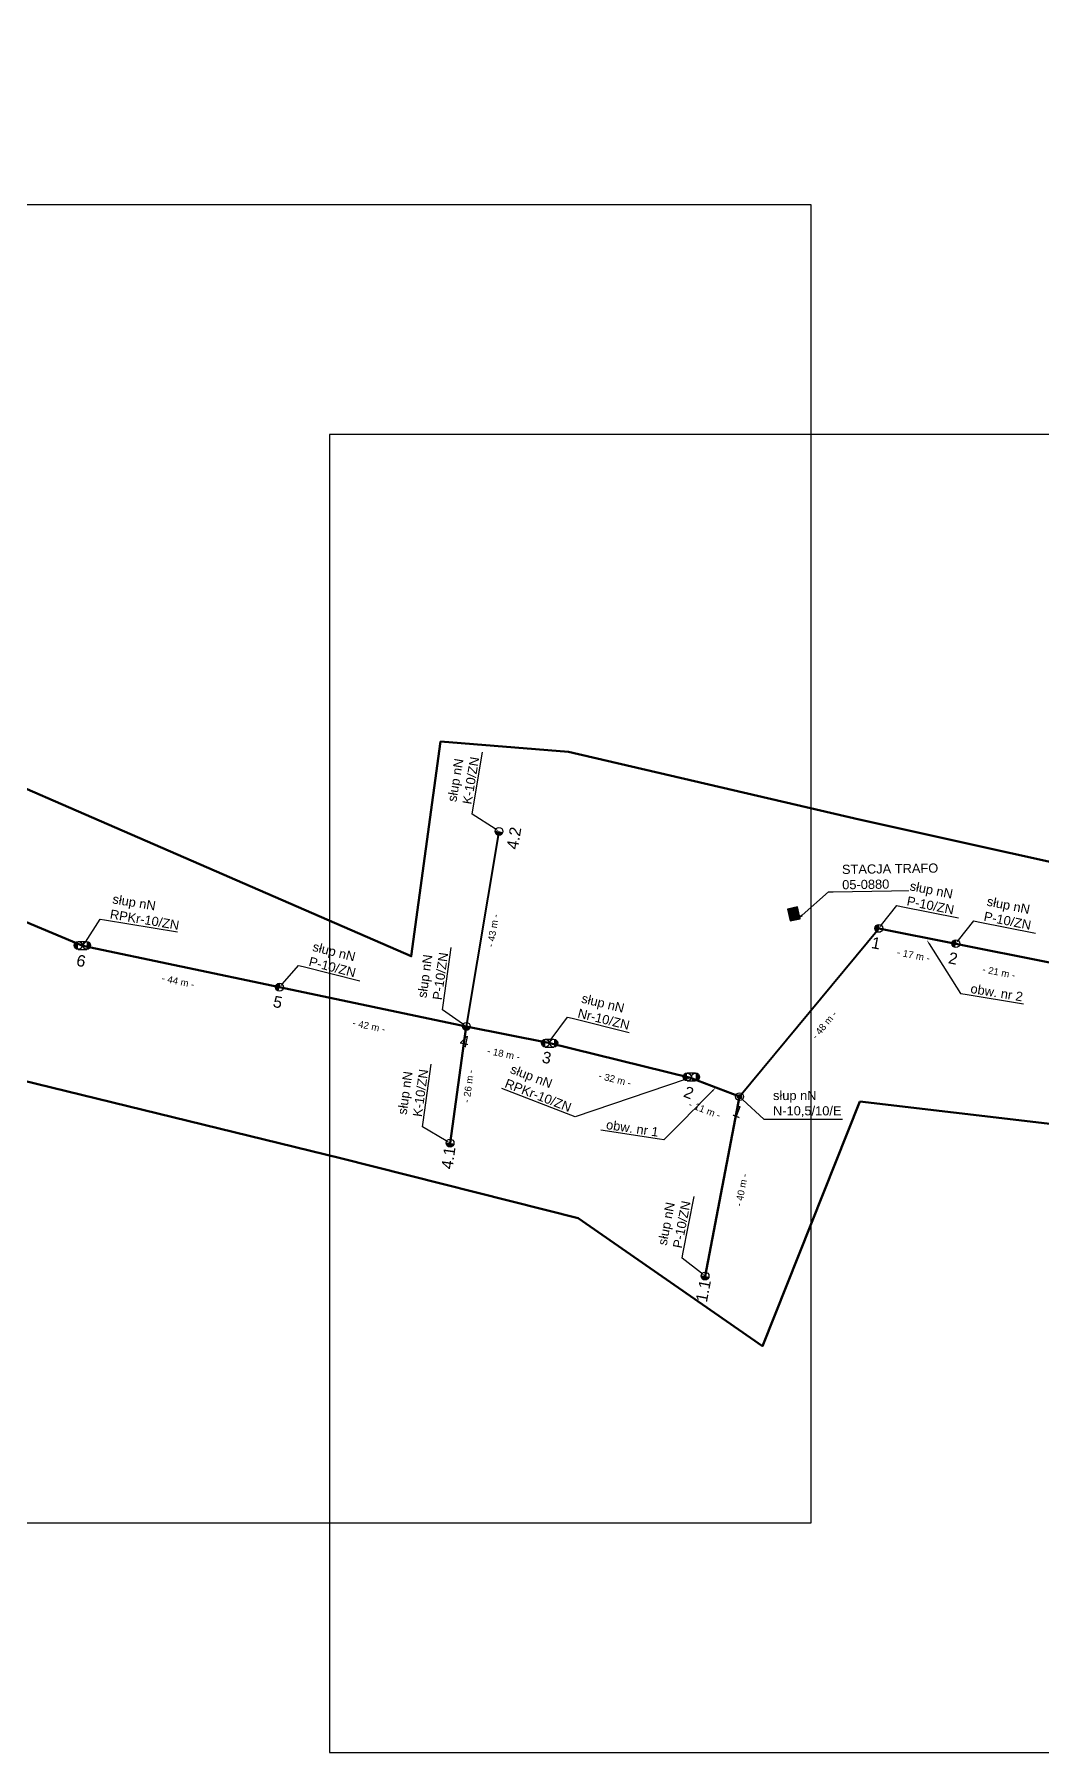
# Model space of a CAD drawing. Header units: metres. Extents: x 7532309 to 7535807, y 5784544 to 5785764.
# Drawn here: x 7533169.2 to 7533388.4, y 5785321.8 to 5785695.7 of the extents above; entities that cross this region are included whole.
import ezdxf
from ezdxf import colors
from ezdxf.entities.mleader import LeaderData, LeaderLine
from ezdxf.enums import TextEntityAlignment as Align
from ezdxf.math import Vec2, Vec3

# ---------------------------------------------------------------- set-up
doc = ezdxf.new("R2010")
doc.units = ezdxf.units.M
for name, color, linetype, lineweight in [('!tele', 30, 'Continuous', 40), ('!trafo', 6, 'Continuous', 50), ('!trafo_880', 6, 'Continuous', 50), ('_MM LINIA Sn', 40, 'Continuous', 30)]:
    doc.layers.add(name, color=color, linetype=linetype, lineweight=lineweight)
for name, color, linetype in [('!wymiary', 7, 'Continuous'), ('_MM opisy', 7, 'Continuous'), ('_MM slupy', 5, 'Continuous'), ('_mm trafo', 3, 'Continuous'), ('_numery_05-0880_1', 7, 'Continuous'), ('_numery_05-0880_2', 7, 'Continuous')]:
    doc.layers.add(name, color=color, linetype=linetype)
for name, color, linetype, lineweight, plot in [('_arkusze model', 7, 'Continuous', 50, False), ('_kontrola_05-0880_1', 210, 'Continuous', 50, False), ('_kontrola_05-0880_2', 40, 'Continuous', 50, False)]:
    doc.layers.add(name, color=color, linetype=linetype, lineweight=lineweight, plot=plot)
doc.styles.get("Standard").update_dxf_attribs({"font": 'arial.ttf'})
doc.dimstyles.new('opis linie', dxfattribs={"dimtxt": 1.5, "dimasz": 0.18, "dimexe": 0.18, "dimexo": 0.0625, "dimgap": 2.5, "dimtad": 4, "dimdec": 0, "dimzin": 0, "dimdsep": 46, "dimtxsty": 'Standard', "dimcen": 0.09, "dimse1": 1, "dimse2": 1, "dimsd1": 1, "dimsd2": 1, "dimclrt": 256, "dimadec": 0, "dimazin": 0, "dimtfac": 1, "dimtdec": 0, "dimtofl": 0, "dimtmove": 0, "dimatfit": 3, "dimfxl": 1, "dimtfill": 1, "dimtolj": 1, "dimtzin": 0, "dimarcsym": 0})

# ---------------------------------------------------------------- blocks, each defined once
blk = doc.blocks.new('trafo')
at = {"layer": '_mm trafo'}
h = blk.add_hatch(color=256, dxfattribs=at)
h.dxf.hatch_style = 1
h.paths.add_polyline_path([(-1.15, 1.02), (-0.52, -1.51), (1.64, -0.96), (1.01, 1.59)])
at = {"layer": '_MM LINIA Sn', "color": 2, "lineweight": 60}
for p, q in [((0.58, 0.02), (-0.43, 0.9)), ((-0.32, -0.23), (0.58, 0.02)), ((0.58, -0.92), (-0.32, -0.23)), ((0.55, -0.72), (0.41, -0.9)), ((0.41, -0.9), (0.58, -0.92)), ((0.58, -0.92), (0.55, -0.72))]:
    blk.add_line(p, q, dxfattribs=at)
at = {"layer": '_mm trafo', "flags": 128}
blk.add_lwpolyline([(-0.52, -1.52), (1.64, -0.96), (0.98, 1.58), (-1.17, 0.99), (-0.52, -1.52)], close=True, dxfattribs=at)
blk = doc.blocks.new('ZN')
at = {"layer": '_MM slupy', "transparency": 33554687}
h = blk.add_hatch(color=256, dxfattribs=at)
h.dxf.hatch_style = 1
h.paths.add_polyline_path([(0, -0.86), (0, 0.86, 1)])
at = {"layer": '_MM slupy'}
blk.add_circle((0, 0), 0.857, dxfattribs=at)
blk = doc.blocks.new('*D93')
at = {"layer": 'Defpoints', "color": 0}
for p in [(7533270.35, 5785522.26), (7533262.25, 5785479.99), (7533263.24, 5785479.82)]:
    blk.add_point(p, dxfattribs=at)
at = {"layer": '!wymiary', "insert": (7533269.03, 5785500.67), "char_height": 1.5, "attachment_point": 5, "rotation": 80.4801, "bg_fill": 3, "box_fill_scale": 1.1, "bg_fill_color": 9, "bg_fill_true_color": 13158600, "bg_fill_transparency": 0}
blk.add_mtext('\\A1;- 43 m -', dxfattribs=at)
blk = doc.blocks.new('*D94')
at = {"layer": 'Defpoints', "color": 0}
for p in [(7533263.24, 5785479.82), (7533258.71, 5785454.57), (7533259.7, 5785454.44)]:
    blk.add_point(p, dxfattribs=at)
at = {"layer": '!wymiary', "insert": (7533263.71, 5785466.82), "char_height": 1.5, "attachment_point": 5, "rotation": 82.0728, "bg_fill": 3, "box_fill_scale": 1.1, "bg_fill_color": 9, "bg_fill_true_color": 13158600, "bg_fill_transparency": 0}
blk.add_mtext('\\A1;- 26 m -', dxfattribs=at)
blk = doc.blocks.new('*D104')
at = {"layer": 'Defpoints', "color": 0}
for p in [(7533134.25, 5785516.46), (7533179.41, 5785496.41), (7533179.8, 5785497.33)]:
    blk.add_point(p, dxfattribs=at)
at = {"layer": '!wymiary', "insert": (7533155.37, 5785502.96), "char_height": 1.5, "attachment_point": 5, "rotation": 337.2107, "bg_fill": 3, "box_fill_scale": 1.1, "bg_fill_color": 9, "bg_fill_true_color": 13158600, "bg_fill_transparency": 0}
blk.add_mtext('\\A1;- 49 m -', dxfattribs=at)
blk = doc.blocks.new('*D105')
at = {"layer": 'Defpoints', "color": 0}
for p in [(7533179.8, 5785497.33), (7533222.59, 5785488.35), (7533222.59, 5785488.34)]:
    blk.add_point(p, dxfattribs=at)
at = {"layer": '!wymiary', "insert": (7533200.52, 5785489.65), "char_height": 1.5, "attachment_point": 5, "rotation": 348.1573, "bg_fill": 3, "box_fill_scale": 1.1, "bg_fill_color": 9, "bg_fill_true_color": 13158600, "bg_fill_transparency": 0}
blk.add_mtext('\\A1;- 44 m -', dxfattribs=at)
blk = doc.blocks.new('*D106')
at = {"layer": 'Defpoints', "color": 0}
for p in [(7533222.59, 5785488.35), (7533263.24, 5785479.82), (7533263.03, 5785478.85)]:
    blk.add_point(p, dxfattribs=at)
at = {"layer": '!wymiary', "insert": (7533242.04, 5785479.93), "char_height": 1.5, "attachment_point": 5, "rotation": 348.1481, "bg_fill": 3, "box_fill_scale": 1.1, "bg_fill_color": 9, "bg_fill_true_color": 13158600, "bg_fill_transparency": 0}
blk.add_mtext('\\A1;- 42 m -', dxfattribs=at)
blk = doc.blocks.new('*D107')
at = {"layer": 'Defpoints', "color": 0}
for p in [(7533263.24, 5785479.82), (7533281.12, 5785476.26), (7533280.93, 5785475.28)]:
    blk.add_point(p, dxfattribs=at)
at = {"layer": '!wymiary', "insert": (7533271.35, 5785473.86), "char_height": 1.5, "attachment_point": 5, "rotation": 348.7246, "bg_fill": 3, "box_fill_scale": 1.1, "bg_fill_color": 9, "bg_fill_true_color": 13158600, "bg_fill_transparency": 0}
blk.add_mtext('\\A1;- 18 m -', dxfattribs=at)
blk = doc.blocks.new('*D108')
at = {"layer": 'Defpoints', "color": 0}
for p in [(7533281.12, 5785476.26), (7533312.03, 5785468.65), (7533311.8, 5785467.68)]:
    blk.add_point(p, dxfattribs=at)
at = {"layer": '!wymiary', "insert": (7533295.56, 5785468.31), "char_height": 1.5, "attachment_point": 5, "rotation": 346.1746, "bg_fill": 3, "box_fill_scale": 1.1, "bg_fill_color": 9, "bg_fill_true_color": 13158600, "bg_fill_transparency": 0}
blk.add_mtext('\\A1;- 32 m -', dxfattribs=at)
blk = doc.blocks.new('*D109')
at = {"layer": 'Defpoints', "color": 0}
for p in [(7533312.03, 5785468.65), (7533322.7, 5785464.54), (7533321.94, 5785462.56)]:
    blk.add_point(p, dxfattribs=at)
at = {"layer": '!wymiary', "insert": (7533315.11, 5785461.71), "char_height": 1.5, "attachment_point": 5, "rotation": 338.9218, "bg_fill": 3, "box_fill_scale": 1.1, "bg_fill_color": 9, "bg_fill_true_color": 13158600, "bg_fill_transparency": 0}
blk.add_mtext('\\A1;- 11 m -', dxfattribs=at)
blk = doc.blocks.new('*D110')
at = {"layer": 'Defpoints', "color": 0}
for p in [(7533322.7, 5785464.54), (7533323.68, 5785464.35), (7533315.19, 5785425.5)]:
    blk.add_point(p, dxfattribs=at)
at = {"layer": '!wymiary', "insert": (7533323.13, 5785444.21), "char_height": 1.5, "attachment_point": 5, "rotation": 79.1112, "bg_fill": 3, "box_fill_scale": 1.1, "bg_fill_color": 9, "bg_fill_true_color": 13158600, "bg_fill_transparency": 0}
blk.add_mtext('\\A1;- 40 m -', dxfattribs=at)
blk = doc.blocks.new('*D111')
at = {"layer": 'Defpoints', "color": 0}
for p in [(7533353, 5785501.16), (7533353.77, 5785500.52), (7533322.7, 5785464.54)]:
    blk.add_point(p, dxfattribs=at)
at = {"layer": '!wymiary', "insert": (7533341.14, 5785480.13), "char_height": 1.5, "attachment_point": 5, "rotation": 50.3952, "bg_fill": 3, "box_fill_scale": 1.1, "bg_fill_color": 9, "bg_fill_true_color": 13158600, "bg_fill_transparency": 0}
blk.add_mtext('\\A1;- 48 m -', dxfattribs=at)
blk = doc.blocks.new('*D112')
at = {"layer": 'Defpoints', "color": 0}
for p in [(7533353, 5785501.16), (7533369.57, 5785496.85), (7533369.76, 5785497.83)]:
    blk.add_point(p, dxfattribs=at)
at = {"layer": '!wymiary', "insert": (7533360.55, 5785495.33), "char_height": 1.5, "attachment_point": 5, "rotation": 348.7847, "bg_fill": 3, "box_fill_scale": 1.1, "bg_fill_color": 9, "bg_fill_true_color": 13158600, "bg_fill_transparency": 0}
blk.add_mtext('\\A1;- 17 m -', dxfattribs=at)
blk = doc.blocks.new('*D113')
at = {"layer": 'Defpoints', "color": 0}
for p in [(7533369.76, 5785497.83), (7533389.96, 5785492.79), (7533390.15, 5785493.77)]:
    blk.add_point(p, dxfattribs=at)
at = {"layer": '!wymiary', "insert": (7533379.13, 5785491.63), "char_height": 1.5, "attachment_point": 5, "rotation": 348.7149, "bg_fill": 3, "box_fill_scale": 1.1, "bg_fill_color": 9, "bg_fill_true_color": 13158600, "bg_fill_transparency": 0}
blk.add_mtext('\\A1;- 21 m -', dxfattribs=at)
blk = doc.blocks.new('R')
at = {"layer": '_MM slupy', "transparency": 33554687}
h = blk.add_hatch(color=256, dxfattribs=at)
h.dxf.hatch_style = 1
h.paths.add_polyline_path([(-0.93, -0.86), (-0.93, 0.86, 1)])
h = blk.add_hatch(color=256, dxfattribs=at)
h.dxf.hatch_style = 1
h.paths.add_polyline_path([(0.93, 0.86), (0.93, -0.86, 1)])
at = {"layer": '_MM slupy'}
for points in [[(-0.93, 0.86), (0.93, 0.86)], [(-0.93, -0.86), (0.93, -0.86)]]:
    blk.add_lwpolyline(points, dxfattribs=at)
for centre in [(-0.93, 0), (0.93, 0)]:
    blk.add_circle(centre, 0.857, dxfattribs=at)
blk = doc.blocks.new('E')
at = {"layer": '_MM slupy'}
h = blk.add_hatch(color=256, dxfattribs=at)
h.dxf.hatch_style = 1
h.paths.add_polyline_path([(0.27, 0.37, 1), (-0.27, -0.37, 1)])
for radius in [0.857, 0.457]:
    blk.add_circle((0, 0), radius, dxfattribs=at)
blk = doc.blocks.new('q')
at = {"layer": '_MM slupy'}
blk.add_blockref('ZN', (0, 0), dxfattribs=at)
at = {"layer": '_MM opisy'}
ml = blk.add_multileader_mtext('Standard', dxfattribs=at)
ml.set_content('\\pxql;słup nN\\PP-10/ZN', color=256)
ml.set_leader_properties()
ml.build(insert=Vec2(0, 0))
ml.multileader.update_dxf_attribs({"has_text_frame": 1, "text_left_attachment_type": 5, "text_right_attachment_type": 5, "dogleg_length": 1, "arrow_head_size": 1})
ctx = ml.context
ctx.base_point, ctx.char_height, ctx.arrow_head_size, ctx.landing_gap_size, ctx.plane_origin = Vec3(3.86, 5.63), 2, 1, 1, Vec3(1.72, -1.42)
ctx.left_attachment, ctx.right_attachment = 5, 5
notes = []
notes.append((ctx, [(0, (1, 1, 0), (2.86, 5.63), (1, 0), 1, [(0, [(0, 0)], 0, [])])]))
ctx.mtext.insert, ctx.mtext.flow_direction = Vec3(4.86, 11.44), 5
ctx.mtext.has_bg_fill, ctx.mtext.bg_color, ctx.mtext.bg_scale_factor, ctx.mtext.bg_transparency, ctx.mtext.use_window_bg_color = 1, -1023410175, 1, 0, 1
for ctx, leaders in notes:
    for number, flags, end, landing, length, lines in leaders:
        leader = LeaderData()
        leader.index, (leader.has_last_leader_line, leader.has_dogleg_vector, leader.attachment_direction) = number, flags
        leader.last_leader_point, leader.dogleg_vector, leader.dogleg_length = Vec3(end), Vec3(landing), length
        for number, points, colour, breaks in lines:
            line = LeaderLine()
            line.index, line.vertices, line.color, line.breaks = number, Vec3.list(points), colors.encode_raw_color(colour), breaks
            leader.lines.append(line)
        ctx.leaders.append(leader)

msp = doc.modelspace()

# ---------------------------------------------------------------- linework, layer by layer
at = {"layer": '!tele'}
for points in [[(7532703.15, 5785667.84), (7532751.02, 5785654.84), (7532801.61, 5785643.27), (7532850.89, 5785629.8), (7532900.72, 5785614.28), (7532949.06, 5785593.68), (7532997.72, 5785573.87), (7533043.65, 5785554.29), (7533090.2, 5785534.85), (7533134.25, 5785516.46), (7533179.8, 5785497.33), (7533222.59, 5785488.35), (7533263.24, 5785479.82), (7533281.12, 5785476.26), (7533312.03, 5785468.65), (7533322.7, 5785464.54)], [(7533270.35, 5785522.26), (7533263.24, 5785479.82), (7533259.7, 5785454.44)], [(7533315.19, 5785425.5), (7533322.7, 5785464.54), (7533353, 5785501.16), (7533369.76, 5785497.83), (7533390.15, 5785493.77), (7533417.17, 5785489.14), (7533441.13, 5785484.99), (7533467.55, 5785479.99), (7533518.49, 5785470.59), (7533566.47, 5785461.91)]]:
    msp.add_lwpolyline(points, dxfattribs=at)
at = {"layer": '!trafo_880'}
msp.add_lwpolyline([(7533348.88, 5785463.49), (7533576.8, 5785436.73), (7533577.78, 5785474), (7533348.74, 5785524.89), (7533285.47, 5785539.6), (7533257.64, 5785541.81), (7533251.26, 5785495.09), (7533091.38, 5785564.6), (7532883.62, 5785660.34), (7532693.41, 5785695.72), (7532684.09, 5785654.76), (7532877.57, 5785586.2), (7533113.3, 5785481.11), (7533235.85, 5785451.13), (7533287.58, 5785438.07), (7533327.72, 5785410.25), (7533348.88, 5785463.49)], dxfattribs=at)

# ---------------------------------------------------------------- block references
at = {"layer": '_arkusze model', "rotation": 357.3066721443945}
msp.add_blockref('trafo', (7533334.27, 5785504.29), dxfattribs=at)

# ---------------------------------------------------------------- next in the draw order: block references
for p, rotation in [((7533222.59, 5785488.35), 345.7098380480605), ((7533263.24, 5785479.82), 82.07284911939765), ((7533315.19, 5785425.5), 79.11120695723248)]:
    msp.add_blockref('q', p, dxfattribs=dict(rotation=rotation))

# ---------------------------------------------------------------- next in the draw order: dimensions: what is measured, and where the dimension line sits
at = {"layer": '!wymiary'}
dim = msp.add_aligned_dim(p1=(7533134.25, 5785516.46), p2=(7533179.8, 5785497.33), distance=-1, dimstyle='opis linie', override={"dimpost": '- <> m -'}, dxfattribs=at)
dim.commit()
dim.dimension.update_dxf_attribs({"geometry": '*D104', "text_midpoint": (7533155.37, 5785502.96)})

# ---------------------------------------------------------------- next in the draw order: leaders
at = {"layer": '_mm trafo', "color": 3}
ml = msp.add_multileader_mtext('Standard', dxfattribs=at)
ml.set_content('STACJA TRAFO\\P05-0880', color=3)
ml.set_leader_properties()
ml.build(insert=Vec2(0, 0))
ml.multileader.update_dxf_attribs({"has_text_frame": 1, "text_left_attachment_type": 5, "text_right_attachment_type": 5, "dogleg_length": 1, "arrow_head_size": 1.5})
ctx = ml.context
ctx.base_point, ctx.char_height, ctx.arrow_head_size, ctx.plane_origin, ctx.plane_x_axis, ctx.plane_y_axis = Vec3(7533343.05, 5785509.14), 2, 1.5, Vec3(7533338.4, 5785472.2), Vec3(0.999891, 0.014731), Vec3(-0.014731, 0.999891)
ctx.left_attachment, ctx.right_attachment, ctx.attachment_type = 5, 5, 2
notes = []
notes.append((ctx, [(0, (1, 1, 0), (7533342.05, 5785509.13), (0.999891, 0.014731), 1, [(0, [(7533335.17, 5785503.01)], 0, [])])]))
ctx.mtext.insert, ctx.mtext.text_direction, ctx.mtext.rotation, ctx.mtext.flow_direction = Vec3(7533344.97, 5785514.99), Vec3(0.999891, 0.014731), 6.129723, 5
ctx.mtext.has_bg_fill, ctx.mtext.bg_color, ctx.mtext.bg_scale_factor, ctx.mtext.bg_transparency, ctx.mtext.use_window_bg_color = 1, -1073741824, 1, 0, 1
for ctx, leaders in notes:
    for number, flags, end, landing, length, lines in leaders:
        leader = LeaderData()
        leader.index, (leader.has_last_leader_line, leader.has_dogleg_vector, leader.attachment_direction) = number, flags
        leader.last_leader_point, leader.dogleg_vector, leader.dogleg_length = Vec3(end), Vec3(landing), length
        for number, points, colour, breaks in lines:
            line = LeaderLine()
            line.index, line.vertices, line.color, line.breaks = number, Vec3.list(points), colors.encode_raw_color(colour), breaks
            leader.lines.append(line)
        ctx.leaders.append(leader)

# ---------------------------------------------------------------- next in the draw order: block references
at = {"rotation": 348.7847451251901}
msp.add_blockref('q', (7533353, 5785501.16), dxfattribs=at)

# ---------------------------------------------------------------- next in the draw order: dimensions: what is measured, and where the dimension line sits
at = {"layer": '!wymiary'}
for p1, p2, distance, picture, middle in [((7533270.35, 5785522.26), (7533263.24, 5785479.82), -1, '*D93', (7533269.03, 5785500.67)), ((7533179.8, 5785497.33), (7533222.59, 5785488.35), -0.01, '*D105', (7533200.52, 5785489.65))]:
    dim = msp.add_aligned_dim(p1=p1, p2=p2, distance=distance, dimstyle='opis linie', override={"dimpost": '- <> m -'}, dxfattribs=at)
    dim.commit()
    dim.dimension.update_dxf_attribs({"geometry": picture, "text_midpoint": middle})

# ---------------------------------------------------------------- next in the draw order: block references
at = {"rotation": 348.7149261023139}
msp.add_blockref('q', (7533369.76, 5785497.83), dxfattribs=at)
at = {"layer": '_MM slupy', "rotation": 80.48010049606626}
msp.add_blockref('ZN', (7533270.35, 5785522.26), dxfattribs=at)

# ---------------------------------------------------------------- next in the draw order: dimensions: what is measured, and where the dimension line sits
at = {"layer": '!wymiary'}
dim = msp.add_aligned_dim(p1=(7533263.24, 5785479.82), p2=(7533259.7, 5785454.44), distance=-1, dimstyle='opis linie', override={"dimpost": '- <> m -'}, dxfattribs=at)
dim.commit()
dim.dimension.update_dxf_attribs({"geometry": '*D94', "text_midpoint": (7533263.71, 5785466.82)})

# ---------------------------------------------------------------- next in the draw order: leaders
at = {"layer": '_MM opisy'}
ml = msp.add_multileader_mtext('Standard', dxfattribs=at)
ml.set_content('\\pxql;słup nN\\PRPKr-10/ZN', color=256)
ml.set_leader_properties()
ml.build(insert=Vec2(0, 0))
ml.multileader.update_dxf_attribs({"has_text_frame": 1, "text_left_attachment_type": 5, "text_right_attachment_type": 5, "dogleg_length": 1, "arrow_head_size": 1})
ctx = ml.context
ctx.base_point, ctx.char_height, ctx.arrow_head_size, ctx.landing_gap_size, ctx.plane_origin, ctx.plane_x_axis, ctx.plane_y_axis = Vec3(7533184.51, 5785503.03), 2, 1, 1, Vec3(7533181.26, 5785495.64), Vec3(0.986342, -0.164711), Vec3(0.164711, 0.986342)
ctx.left_attachment, ctx.right_attachment = 5, 5
notes = []
notes.append((ctx, [(0, (1, 1, 0), (7533183.53, 5785503.2), (0.986342, -0.164711), 1, [(0, [(7533179.8, 5785497.33), (7533183.53, 5785503.2)], 0, [])])]))
ctx.mtext.insert, ctx.mtext.text_direction, ctx.mtext.flow_direction = Vec3(7533186.45, 5785508.59), Vec3(0.986342, -0.164711), 5
ctx.mtext.has_bg_fill, ctx.mtext.bg_color, ctx.mtext.bg_scale_factor, ctx.mtext.bg_transparency, ctx.mtext.use_window_bg_color = 1, -1023410175, 1, 0, 1
for ctx, leaders in notes:
    for number, flags, end, landing, length, lines in leaders:
        leader = LeaderData()
        leader.index, (leader.has_last_leader_line, leader.has_dogleg_vector, leader.attachment_direction) = number, flags
        leader.last_leader_point, leader.dogleg_vector, leader.dogleg_length = Vec3(end), Vec3(landing), length
        for number, points, colour, breaks in lines:
            line = LeaderLine()
            line.index, line.vertices, line.color, line.breaks = number, Vec3.list(points), colors.encode_raw_color(colour), breaks
            leader.lines.append(line)
        ctx.leaders.append(leader)

# ---------------------------------------------------------------- next in the draw order: linework, layer by layer
at = {"layer": '_kontrola_05-0880_1', "color": 210}
msp.add_lwpolyline([(7533179.8, 5785497.33), (7533134.25, 5785516.46)], dxfattribs=at)

# ---------------------------------------------------------------- next in the draw order: block references
at = {"layer": '!trafo'}
msp.add_blockref('R', (7533179.7, 5785497.46), dxfattribs=at)
at = {"layer": '_MM slupy', "rotation": 82.07284911939765}
msp.add_blockref('ZN', (7533259.7, 5785454.44), dxfattribs=at)

# ---------------------------------------------------------------- next in the draw order: texts
at = {"layer": '_numery_05-0880_1', "color": 7}
msp.add_text('6', height=2.5, rotation=-11.8427, dxfattribs=at).set_placement((7533179.42, 5785494.1), align=Align.MIDDLE_CENTER)

# ---------------------------------------------------------------- next in the draw order: dimensions: what is measured, and where the dimension line sits
at = {"layer": '!wymiary'}
dim = msp.add_aligned_dim(p1=(7533222.59, 5785488.35), p2=(7533263.24, 5785479.82), distance=-1, dimstyle='opis linie', override={"dimpost": '- <> m -'}, dxfattribs=at)
dim.commit()
dim.dimension.update_dxf_attribs({"geometry": '*D106', "text_midpoint": (7533242.04, 5785479.93)})

# ---------------------------------------------------------------- next in the draw order: leaders
at = {"layer": '_MM opisy'}
ml = msp.add_multileader_mtext('Standard', dxfattribs=at)
ml.set_content('\\pxql;słup nN\\PK-10/ZN', color=256)
ml.set_leader_properties()
ml.build(insert=Vec2(0, 0))
ml.multileader.update_dxf_attribs({"has_text_frame": 1, "text_left_attachment_type": 5, "text_right_attachment_type": 5, "dogleg_length": 1, "arrow_head_size": 1})
ctx = ml.context
ctx.base_point, ctx.char_height, ctx.arrow_head_size, ctx.landing_gap_size, ctx.plane_origin, ctx.plane_x_axis, ctx.plane_y_axis = Vec3(7533264.65, 5785526.98), 2, 1, 1, Vec3(7533272.04, 5785523.72), Vec3(0.16539, 0.986228), Vec3(-0.986228, 0.16539)
ctx.left_attachment, ctx.right_attachment = 5, 5
notes = []
notes.append((ctx, [(0, (1, 1, 0), (7533264.48, 5785525.99), (0.16539, 0.986228), 1, [(0, [(7533270.35, 5785522.26), (7533264.48, 5785525.99)], 0, [])])]))
ctx.mtext.insert, ctx.mtext.text_direction, ctx.mtext.flow_direction = Vec3(7533259.09, 5785528.92), Vec3(0.16539, 0.986228), 5
ctx.mtext.has_bg_fill, ctx.mtext.bg_color, ctx.mtext.bg_scale_factor, ctx.mtext.bg_transparency, ctx.mtext.use_window_bg_color = 1, -1023410175, 1, 0, 1
for ctx, leaders in notes:
    for number, flags, end, landing, length, lines in leaders:
        leader = LeaderData()
        leader.index, (leader.has_last_leader_line, leader.has_dogleg_vector, leader.attachment_direction) = number, flags
        leader.last_leader_point, leader.dogleg_vector, leader.dogleg_length = Vec3(end), Vec3(landing), length
        for number, points, colour, breaks in lines:
            line = LeaderLine()
            line.index, line.vertices, line.color, line.breaks = number, Vec3.list(points), colors.encode_raw_color(colour), breaks
            leader.lines.append(line)
        ctx.leaders.append(leader)

# ---------------------------------------------------------------- next in the draw order: linework, layer by layer
at = {"layer": '_kontrola_05-0880_1', "color": 210}
msp.add_lwpolyline([(7533222.59, 5785488.35), (7533179.8, 5785497.33)], dxfattribs=at)

# ---------------------------------------------------------------- next in the draw order: texts
at = {"layer": '_numery_05-0880_1', "color": 7}
for s, rotation, p in [('4.2', 80.4801, (7533273.6, 5785520.8)), ('5', -11.8519, (7533222.21, 5785485.13))]:
    msp.add_text(s, height=2.5, rotation=rotation, dxfattribs=at).set_placement(p, align=Align.MIDDLE_CENTER)

# ---------------------------------------------------------------- next in the draw order: dimensions: what is measured, and where the dimension line sits
at = {"layer": '!wymiary'}
dim = msp.add_aligned_dim(p1=(7533263.24, 5785479.82), p2=(7533281.12, 5785476.26), distance=-1, dimstyle='opis linie', override={"dimpost": '- <> m -'}, dxfattribs=at)
dim.commit()
dim.dimension.update_dxf_attribs({"geometry": '*D107', "text_midpoint": (7533271.35, 5785473.86)})

# ---------------------------------------------------------------- next in the draw order: leaders
at = {"layer": '_MM opisy'}
ml = msp.add_multileader_mtext('Standard', dxfattribs=at)
ml.set_content('\\pxql;słup nN\\PK-10/ZN', color=256)
ml.set_leader_properties()
ml.build(insert=Vec2(0, 0))
ml.multileader.update_dxf_attribs({"has_text_frame": 1, "text_left_attachment_type": 5, "text_right_attachment_type": 5, "dogleg_length": 1, "arrow_head_size": 1})
ctx = ml.context
ctx.base_point, ctx.char_height, ctx.arrow_head_size, ctx.landing_gap_size, ctx.plane_origin, ctx.plane_x_axis, ctx.plane_y_axis = Vec3(7533253.87, 5785458.99), 2, 1, 1, Vec3(7533261.35, 5785455.94), Vec3(0.137914, 0.990444), Vec3(-0.990444, 0.137914)
ctx.left_attachment, ctx.right_attachment = 5, 5
notes = []
notes.append((ctx, [(0, (1, 1, 0), (7533253.73, 5785458), (0.137914, 0.990444), 1, [(0, [(7533259.7, 5785454.44), (7533253.73, 5785458)], 0, [])])]))
ctx.mtext.insert, ctx.mtext.text_direction, ctx.mtext.flow_direction = Vec3(7533248.26, 5785460.79), Vec3(0.137914, 0.990444), 5
ctx.mtext.has_bg_fill, ctx.mtext.bg_color, ctx.mtext.bg_scale_factor, ctx.mtext.bg_transparency, ctx.mtext.use_window_bg_color = 1, -1023410175, 1, 0, 1
for ctx, leaders in notes:
    for number, flags, end, landing, length, lines in leaders:
        leader = LeaderData()
        leader.index, (leader.has_last_leader_line, leader.has_dogleg_vector, leader.attachment_direction) = number, flags
        leader.last_leader_point, leader.dogleg_vector, leader.dogleg_length = Vec3(end), Vec3(landing), length
        for number, points, colour, breaks in lines:
            line = LeaderLine()
            line.index, line.vertices, line.color, line.breaks = number, Vec3.list(points), colors.encode_raw_color(colour), breaks
            leader.lines.append(line)
        ctx.leaders.append(leader)

# ---------------------------------------------------------------- next in the draw order: linework, layer by layer
at = {"layer": '_kontrola_05-0880_1', "color": 210}
for points in [[(7533263.24, 5785479.82), (7533222.59, 5785488.35)], [(7533263.24, 5785479.82), (7533259.7, 5785454.44)]]:
    msp.add_lwpolyline(points, dxfattribs=at)

# ---------------------------------------------------------------- next in the draw order: texts
at = {"layer": '_numery_05-0880_1', "color": 7}
for s, rotation, p in [('4', -11.2754, (7533262.86, 5785476.6)), ('4.1', 82.0728, (7533259.32, 5785451.21))]:
    msp.add_text(s, height=2.5, rotation=rotation, dxfattribs=at).set_placement(p, align=Align.MIDDLE_CENTER)

# ---------------------------------------------------------------- next in the draw order: dimensions: what is measured, and where the dimension line sits
at = {"layer": '!wymiary'}
dim = msp.add_aligned_dim(p1=(7533281.12, 5785476.26), p2=(7533312.03, 5785468.65), distance=-1, dimstyle='opis linie', override={"dimpost": '- <> m -'}, dxfattribs=at)
dim.commit()
dim.dimension.update_dxf_attribs({"geometry": '*D108', "text_midpoint": (7533295.56, 5785468.31)})

# ---------------------------------------------------------------- next in the draw order: dimensions: what is measured, and where the dimension line sits
dim = msp.add_linear_dim(base=(7533321.94, 5785462.56), p1=(7533312.03, 5785468.65), p2=(7533322.7, 5785464.54), angle=338.9218, dimstyle='opis linie', override={"dimpost": '- <> m -'}, dxfattribs=at)
dim.commit()
dim.dimension.update_dxf_attribs({"geometry": '*D109', "text_midpoint": (7533316.28, 5785464.75), "dimtype": 161})

# ---------------------------------------------------------------- next in the draw order: leaders
at = {"layer": '_MM opisy'}
ml = msp.add_multileader_mtext('Standard', dxfattribs=at)
ml.set_content('\\pxql;słup nN\\PNr-10/ZN', color=256)
ml.set_leader_properties()
ml.build(insert=Vec2(0, 0))
ml.multileader.update_dxf_attribs({"has_text_frame": 1, "text_left_attachment_type": 5, "text_right_attachment_type": 5, "dogleg_length": 1, "arrow_head_size": 1})
ctx = ml.context
ctx.base_point, ctx.char_height, ctx.arrow_head_size, ctx.landing_gap_size, ctx.plane_origin, ctx.plane_x_axis, ctx.plane_y_axis = Vec3(7533286.26, 5785481.59), 2, 1, 1, Vec3(7533282.45, 5785474.47), Vec3(0.971028, -0.238964), Vec3(0.238964, 0.971028)
ctx.left_attachment, ctx.right_attachment = 5, 5
notes = []
notes.append((ctx, [(0, (1, 1, 0), (7533285.29, 5785481.83), (0.971028, -0.238964), 1, [(0, [(7533281.12, 5785476.26), (7533285.29, 5785481.83)], 0, [])])]))
ctx.mtext.insert, ctx.mtext.text_direction, ctx.mtext.flow_direction = Vec3(7533288.61, 5785486.99), Vec3(0.971028, -0.238964), 5
ctx.mtext.has_bg_fill, ctx.mtext.bg_color, ctx.mtext.bg_scale_factor, ctx.mtext.bg_transparency, ctx.mtext.use_window_bg_color = 1, -1023410175, 1, 0, 1
for ctx, leaders in notes:
    for number, flags, end, landing, length, lines in leaders:
        leader = LeaderData()
        leader.index, (leader.has_last_leader_line, leader.has_dogleg_vector, leader.attachment_direction) = number, flags
        leader.last_leader_point, leader.dogleg_vector, leader.dogleg_length = Vec3(end), Vec3(landing), length
        for number, points, colour, breaks in lines:
            line = LeaderLine()
            line.index, line.vertices, line.color, line.breaks = number, Vec3.list(points), colors.encode_raw_color(colour), breaks
            leader.lines.append(line)
        ctx.leaders.append(leader)

# ---------------------------------------------------------------- next in the draw order: linework, layer by layer
at = {"layer": '_kontrola_05-0880_1', "color": 210}
msp.add_lwpolyline([(7533281.12, 5785476.26), (7533263.24, 5785479.82)], dxfattribs=at)

# ---------------------------------------------------------------- next in the draw order: block references
at = {"layer": '!trafo'}
msp.add_blockref('R', (7533281.36, 5785476.19), dxfattribs=at)

# ---------------------------------------------------------------- next in the draw order: dimensions: what is measured, and where the dimension line sits
at = {"layer": '!wymiary'}
dim = msp.add_aligned_dim(p1=(7533315.19, 5785425.5), p2=(7533322.7, 5785464.54), distance=-1, dimstyle='opis linie', override={"dimpost": '- <> m -'}, dxfattribs=at)
dim.commit()
dim.dimension.update_dxf_attribs({"geometry": '*D110', "text_midpoint": (7533323.13, 5785444.21)})

# ---------------------------------------------------------------- next in the draw order: texts
at = {"layer": '_numery_05-0880_1', "color": 7}
msp.add_text('1.1', height=2.5, rotation=79.1112, dxfattribs=at).set_placement((7533314.81, 5785422.27), align=Align.MIDDLE_CENTER)

# ---------------------------------------------------------------- next in the draw order: dimensions: what is measured, and where the dimension line sits
at = {"layer": '!wymiary'}
dim = msp.add_aligned_dim(p1=(7533322.7, 5785464.54), p2=(7533353, 5785501.16), distance=-1, dimstyle='opis linie', override={"dimpost": '- <> m -'}, dxfattribs=at)
dim.commit()
dim.dimension.update_dxf_attribs({"geometry": '*D111', "text_midpoint": (7533341.14, 5785480.13)})

# ---------------------------------------------------------------- next in the draw order: leaders
at = {"layer": '_MM opisy', "color": 1}
ml = msp.add_multileader_mtext('Standard', dxfattribs=at)
ml.set_content('\\pxql;obw. nr 1', color=1)
ml.set_leader_properties()
ml.build(insert=Vec2(0, 0))
ml.multileader.update_dxf_attribs({"has_text_frame": 1, "text_left_attachment_type": 5, "text_right_attachment_type": 5, "dogleg_length": 1, "arrow_head_size": 1})
ctx = ml.context
ctx.base_point, ctx.char_height, ctx.arrow_head_size, ctx.landing_gap_size, ctx.plane_origin, ctx.plane_x_axis, ctx.plane_y_axis = Vec3(7533292.5, 5785457.22), 2, 1, 1, Vec3(7533318.85, 5785464.66), Vec3(0.989042, -0.147637), Vec3(0.147637, 0.989042)
ctx.left_attachment, ctx.right_attachment = 5, 5
notes = []
notes.append((ctx, [(0, (1, 1, 0), (7533306.24, 5785455.17), (-0.989042, 0.147637), 1, [(0, [(7533317.53, 5785466.53)], 0, [])])]))
ctx.mtext.insert, ctx.mtext.text_direction, ctx.mtext.flow_direction = Vec3(7533293.85, 5785459.49), Vec3(0.989042, -0.147637), 5
ctx.mtext.has_bg_fill, ctx.mtext.bg_color, ctx.mtext.bg_scale_factor, ctx.mtext.bg_transparency, ctx.mtext.use_window_bg_color = 1, -1023410175, 1, 0, 1
for ctx, leaders in notes:
    for number, flags, end, landing, length, lines in leaders:
        leader = LeaderData()
        leader.index, (leader.has_last_leader_line, leader.has_dogleg_vector, leader.attachment_direction) = number, flags
        leader.last_leader_point, leader.dogleg_vector, leader.dogleg_length = Vec3(end), Vec3(landing), length
        for number, points, colour, breaks in lines:
            line = LeaderLine()
            line.index, line.vertices, line.color, line.breaks = number, Vec3.list(points), colors.encode_raw_color(colour), breaks
            leader.lines.append(line)
        ctx.leaders.append(leader)

# ---------------------------------------------------------------- next in the draw order: dimensions: what is measured, and where the dimension line sits
at = {"layer": '!wymiary'}
dim = msp.add_aligned_dim(p1=(7533353, 5785501.16), p2=(7533369.76, 5785497.83), distance=-1, dimstyle='opis linie', override={"dimpost": '- <> m -'}, dxfattribs=at)
dim.commit()
dim.dimension.update_dxf_attribs({"geometry": '*D112', "text_midpoint": (7533360.55, 5785495.33)})

# ---------------------------------------------------------------- next in the draw order: leaders
at = {"layer": '_MM opisy'}
ml = msp.add_multileader_mtext('Standard', dxfattribs=at)
ml.set_content('\\pxql;słup nN\\PRPKr-10/ZN', color=256)
ml.set_leader_properties()
ml.build(insert=Vec2(0, 0))
ml.multileader.update_dxf_attribs({"has_text_frame": 1, "text_left_attachment_type": 5, "text_right_attachment_type": 5, "dogleg_length": 1, "arrow_head_size": 1})
ctx = ml.context
ctx.base_point, ctx.char_height, ctx.arrow_head_size, ctx.landing_gap_size, ctx.plane_origin, ctx.plane_x_axis, ctx.plane_y_axis = Vec3(7533270.32, 5785466.56), 2, 1, 1, Vec3(7533313.13, 5785466.71), Vec3(0.933091, -0.359641), Vec3(0.359641, 0.933091)
ctx.left_attachment, ctx.right_attachment = 5, 5
notes = []
notes.append((ctx, [(0, (1, 1, 0), (7533286.9, 5785460.17), (-0.933091, 0.359641), 1, [(0, [(7533312.03, 5785468.65)], 0, [])])]))
ctx.mtext.insert, ctx.mtext.text_direction, ctx.mtext.flow_direction = Vec3(7533273.34, 5785471.61), Vec3(0.933091, -0.359641), 5
ctx.mtext.has_bg_fill, ctx.mtext.bg_color, ctx.mtext.bg_scale_factor, ctx.mtext.bg_transparency, ctx.mtext.use_window_bg_color = 1, -1023410175, 1, 0, 1
ml = msp.add_multileader_mtext('Standard', dxfattribs=at)
ml.set_content('\\pxql;słup nN\\PN-10,5/10/E', color=256)
ml.set_leader_properties()
ml.build(insert=Vec2(0, 0))
ml.multileader.update_dxf_attribs({"has_text_frame": 1, "text_left_attachment_type": 5, "text_right_attachment_type": 5, "dogleg_length": 1, "arrow_head_size": 1})
ctx = ml.context
ctx.base_point, ctx.char_height, ctx.arrow_head_size, ctx.landing_gap_size, ctx.plane_origin = Vec3(7533328.98, 5785459.64), 2, 1, 1, Vec3(7533324.42, 5785463.12)
ctx.left_attachment, ctx.right_attachment = 5, 5
notes.append((ctx, [(0, (1, 1, 0), (7533327.98, 5785459.64), (1, 0), 1, [(0, [(7533322.7, 5785464.54), (7533327.98, 5785459.64)], 0, [])])]))
ctx.mtext.insert, ctx.mtext.flow_direction = Vec3(7533329.98, 5785465.8), 5
ctx.mtext.has_bg_fill, ctx.mtext.bg_color, ctx.mtext.bg_scale_factor, ctx.mtext.bg_transparency, ctx.mtext.use_window_bg_color = 1, -1023410175, 1, 0, 1
for ctx, leaders in notes:
    for number, flags, end, landing, length, lines in leaders:
        leader = LeaderData()
        leader.index, (leader.has_last_leader_line, leader.has_dogleg_vector, leader.attachment_direction) = number, flags
        leader.last_leader_point, leader.dogleg_vector, leader.dogleg_length = Vec3(end), Vec3(landing), length
        for number, points, colour, breaks in lines:
            line = LeaderLine()
            line.index, line.vertices, line.color, line.breaks = number, Vec3.list(points), colors.encode_raw_color(colour), breaks
            leader.lines.append(line)
        ctx.leaders.append(leader)

# ---------------------------------------------------------------- next in the draw order: linework, layer by layer
at = {"layer": '_kontrola_05-0880_1', "color": 210}
for points in [[(7533312.03, 5785468.65), (7533281.12, 5785476.26)], [(7533322.7, 5785464.54), (7533312.03, 5785468.65)], [(7533322.7, 5785464.54), (7533315.19, 5785425.5)]]:
    msp.add_lwpolyline(points, dxfattribs=at)
at = {"layer": 'Defpoints', "color": 4}
msp.add_lwpolyline([(7532943.45, 5785371.78), (7533338.3, 5785371.78), (7533338.3, 5785658.64), (7532943.45, 5785658.64)], close=True, dxfattribs=at)

# ---------------------------------------------------------------- next in the draw order: block references
at = {"layer": '!trafo'}
msp.add_blockref('R', (7533312.21, 5785468.83), dxfattribs=at)
msp.add_blockref('E', (7533322.7, 5785464.54))

# ---------------------------------------------------------------- next in the draw order: texts
at = {"layer": '_numery_05-0880_1', "color": 7}
for s, rotation, p in [('3', 348.7246, (7533280.74, 5785473.03)), ('2', -21.0782, (7533311.66, 5785465.42)), ('1', 338.9218, (7533322.32, 5785461.31))]:
    msp.add_text(s, height=2.5, rotation=rotation, dxfattribs=at).set_placement(p, align=Align.MIDDLE_CENTER)
at = {"layer": '_numery_05-0880_2', "color": 7}
msp.add_text('1', height=2.5, rotation=-11.2153, dxfattribs=at).set_placement((7533352.4, 5785497.96), align=Align.MIDDLE_CENTER)

# ---------------------------------------------------------------- next in the draw order: dimensions: what is measured, and where the dimension line sits
at = {"layer": '!wymiary'}
dim = msp.add_aligned_dim(p1=(7533369.76, 5785497.83), p2=(7533390.15, 5785493.77), distance=-1, dimstyle='opis linie', override={"dimpost": '- <> m -'}, dxfattribs=at)
dim.commit()
dim.dimension.update_dxf_attribs({"geometry": '*D113', "text_midpoint": (7533379.13, 5785491.63)})

# ---------------------------------------------------------------- next in the draw order: leaders
at = {"layer": '_MM opisy', "color": 1}
ml = msp.add_multileader_mtext('Standard', dxfattribs=at)
ml.set_content('\\pxql;obw. nr 2', color=1)
ml.set_leader_properties()
ml.build(insert=Vec2(0, 0))
ml.multileader.update_dxf_attribs({"has_text_frame": 1, "text_left_attachment_type": 5, "text_right_attachment_type": 5, "dogleg_length": 1, "arrow_head_size": 1})
ctx = ml.context
ctx.base_point, ctx.char_height, ctx.arrow_head_size, ctx.landing_gap_size, ctx.plane_origin, ctx.plane_x_axis, ctx.plane_y_axis = Vec3(7533371.77, 5785486.85), 2, 1, 1, Vec3(7533364.92, 5785496.96), Vec3(0.986719, -0.162439), Vec3(0.162439, 0.986719)
ctx.left_attachment, ctx.right_attachment = 5, 5
notes = []
notes.append((ctx, [(0, (1, 1, 0), (7533370.79, 5785487.01), (0.986719, -0.162439), 1, [(0, [(7533363.45, 5785498.64)], 0, [])])]))
ctx.mtext.insert, ctx.mtext.text_direction, ctx.mtext.flow_direction = Vec3(7533373.16, 5785489.1), Vec3(0.986719, -0.162439), 5
ctx.mtext.has_bg_fill, ctx.mtext.bg_color, ctx.mtext.bg_scale_factor, ctx.mtext.bg_transparency, ctx.mtext.use_window_bg_color = 1, -1023410175, 1, 0, 1
for ctx, leaders in notes:
    for number, flags, end, landing, length, lines in leaders:
        leader = LeaderData()
        leader.index, (leader.has_last_leader_line, leader.has_dogleg_vector, leader.attachment_direction) = number, flags
        leader.last_leader_point, leader.dogleg_vector, leader.dogleg_length = Vec3(end), Vec3(landing), length
        for number, points, colour, breaks in lines:
            line = LeaderLine()
            line.index, line.vertices, line.color, line.breaks = number, Vec3.list(points), colors.encode_raw_color(colour), breaks
            leader.lines.append(line)
        ctx.leaders.append(leader)

# ---------------------------------------------------------------- next in the draw order: linework, layer by layer
at = {"layer": '_kontrola_05-0880_2', "color": 40}
for points in [[(7533353, 5785501.16), (7533369.76, 5785497.83)], [(7533369.76, 5785497.83), (7533390.15, 5785493.77)]]:
    msp.add_lwpolyline(points, dxfattribs=at)
at = {"layer": 'Defpoints', "color": 4}
msp.add_lwpolyline([(7533233.45, 5785321.78), (7533628.3, 5785321.78), (7533628.3, 5785608.64), (7533233.45, 5785608.64)], close=True, dxfattribs=at)

# ---------------------------------------------------------------- next in the draw order: texts
at = {"layer": '_numery_05-0880_2', "color": 7}
msp.add_text('2', height=2.5, rotation=348.7847, dxfattribs=at).set_placement((7533369.17, 5785494.64), align=Align.MIDDLE_CENTER)

doc.saveas('drawing.dxf')
